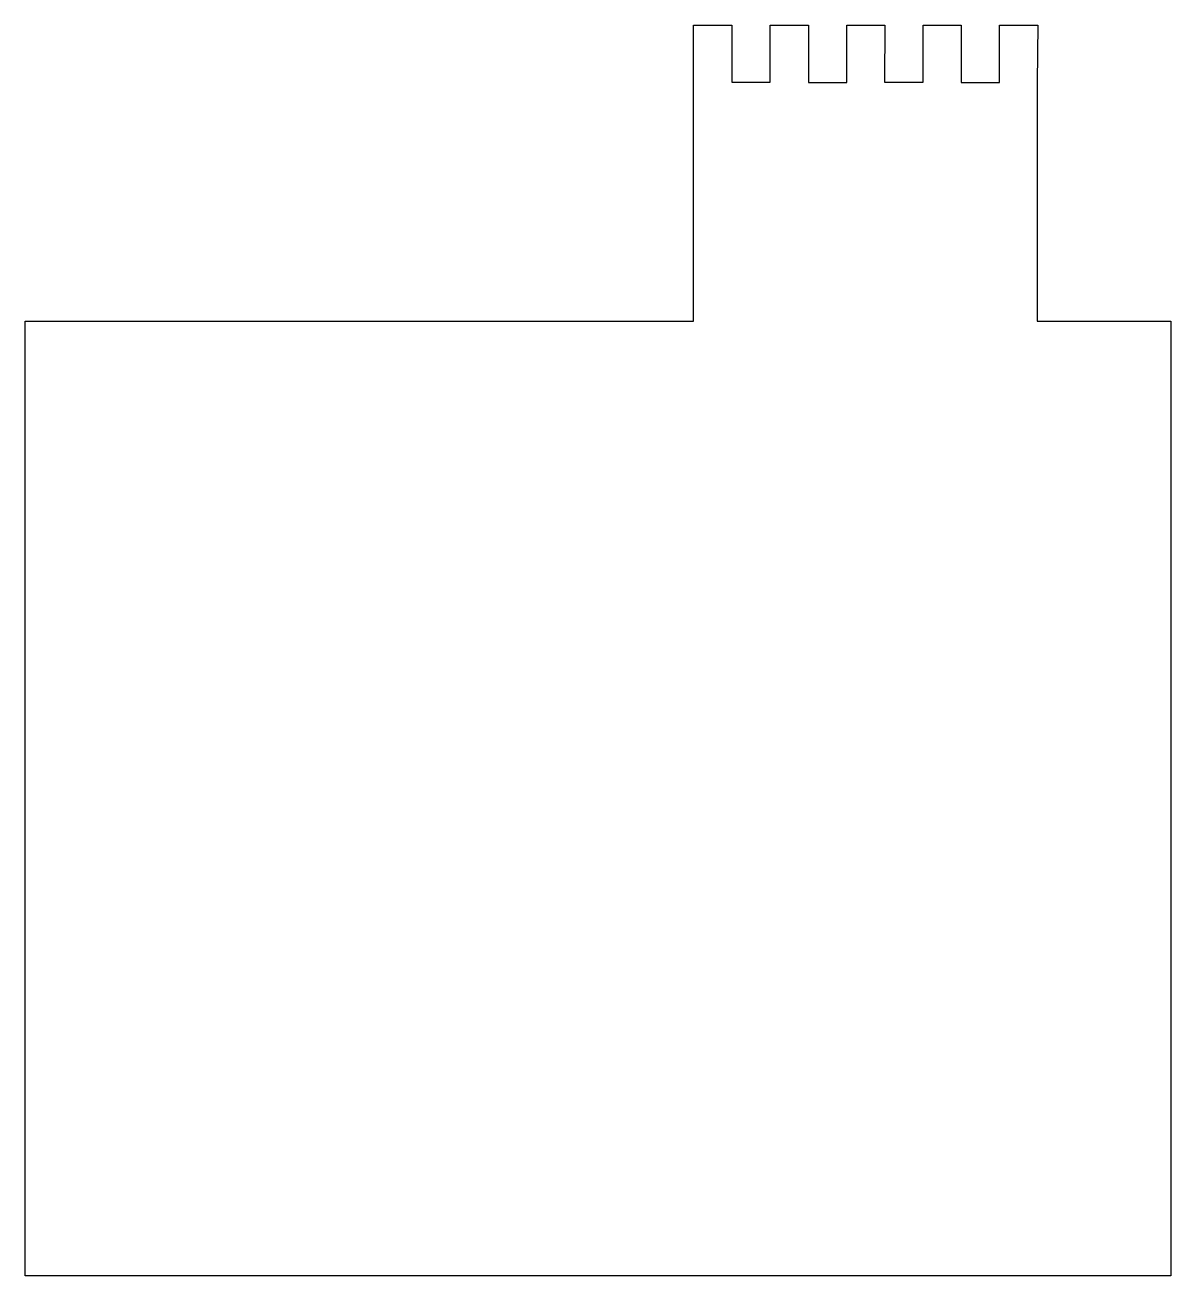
# Model space of a CAD drawing. Header units: millimetres. Extents: x -30 to 30, y -50 to 15.5.
import ezdxf

# ---------------------------------------------------------------- set-up
doc = ezdxf.new("R2010")
doc.units = ezdxf.units.MM

msp = doc.modelspace()

# ---------------------------------------------------------------- linework, layer by layer
at = {"color": 7, "linetype": 'Continuous', "lineweight": 25}
for p, q in [((5, 0), (5, 15.5)), ((5, 15.5), (7, 15.5)), ((7, 15.5), (7, 12.5)), ((9.023, 12.5), (9.023, 15.499)), ((9.023, 15.499), (11.023, 15.499)), ((11.023, 15.499), (11.023, 12.499)), ((13.023, 12.499), (13.023, 15.499)), ((13.023, 15.499), (15.023, 15.499)), ((15.023, 15.499), (15, 12.5)), ((17.023, 12.5), (17.023, 15.499)), ((17.023, 15.499), (19.023, 15.499)), ((19.023, 15.499), (19.023, 12.499)), ((21.023, 12.499), (21.023, 15.499)), ((21.023, 15.499), (23.023, 15.499)), ((23.023, 15.499), (23, 12.5)), ((7, 12.5), (9.023, 12.5)), ((11.023, 12.499), (13.023, 12.499)), ((15, 12.5), (17.023, 12.5)), ((19.023, 12.499), (21.023, 12.499)), ((23, 12.5), (23, 0)), ((-30, -50), (-30, 0)), ((-30, 0), (5, 0)), ((23, 0), (30, 0)), ((30, 0), (30, -50)), ((30, -50), (-30, -50))]:
    msp.add_line(p, q, dxfattribs=at)

doc.saveas('drawing.dxf')
